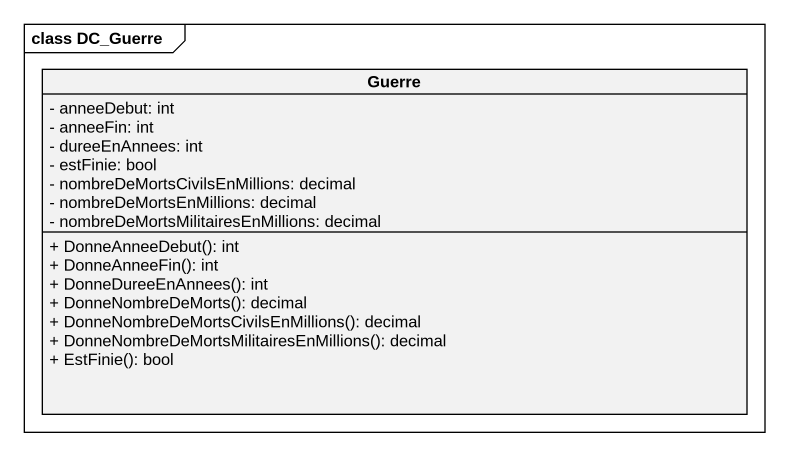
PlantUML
@startuml
mainframe class DC_Guerre
hide circle
hide empty members
skinparam classAttributeIconSize 0
class Guerre {
  - anneeDebut: int
  - anneeFin: int
  - dureeEnAnnees: int
  - estFinie: bool
  - nombreDeMortsCivilsEnMillions: decimal
  - nombreDeMortsEnMillions: decimal
  - nombreDeMortsMilitairesEnMillions: decimal
  + DonneAnneeDebut(): int
  + DonneAnneeFin(): int
  + DonneDureeEnAnnees(): int
  + DonneNombreDeMorts(): decimal
  + DonneNombreDeMortsCivilsEnMillions(): decimal
  + DonneNombreDeMortsMilitairesEnMillions(): decimal
  + EstFinie(): bool
}
@enduml
